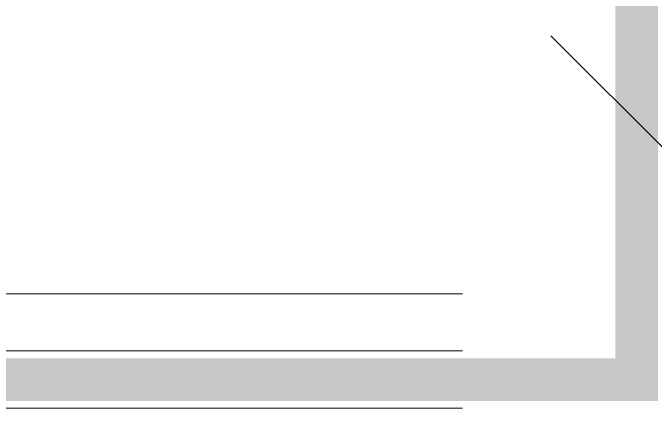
# Model space of a CAD drawing. Extents: x 5031545 to 5313844, y -886381 to -283477.
# Drawn here: x 5168172 to 5168921, y -855214 to -854753 of the extents above; entities that cross this region are included whole.
import ezdxf

# ---------------------------------------------------------------- set-up
doc = ezdxf.new("R2010")
doc.units = 0
doc.header["$LTSCALE"] = 1000
doc.header["$MEASUREMENT"] = 0
doc.linetypes.add('CENTER2', pattern=[1.125, 0.75, -0.125, 0.125, -0.125])
doc.layers.get('0').update_dxf_attribs({"linetype": 'CONTINUOUS'})
doc.layers.add('SHTLN', color=4, linetype='CONTINUOUS')
doc.layers.add('WIRE-接地', color=2, linetype='CONTINUOUS')
doc.layers.add('平面-栏杆', color=56, linetype='CONTINUOUS', lineweight=15)
doc.layers.add('平面-看线', color=252, linetype='CONTINUOUS', lineweight=15)

# ---------------------------------------------------------------- blocks, each defined once
blk = doc.blocks.new('$TelecSys$00000008')
blk.add_line((0.4, 0.4), (-0.4, -0.4))

msp = doc.modelspace()

# ---------------------------------------------------------------- linework, layer by layer
at = {"layer": 'WIRE-接地', "color": 2, "linetype": 'CENTER2', "const_width": 50}
msp.add_lwpolyline([(5176602.69, -854589.08), (5175103.09, -854589.08), (5175103.09, -855180.35), (5170399.34, -855180.35), (5170399.34, -854579.17), (5168899.22, -854579.17), (5168899.22, -855180.98), (5163951.51, -855180.98), (5163951.51, -853384.19), (5163198.87, -853384.19), (5163198.87, -853982.46), (5160549.52, -853982.46), (5160549.52, -846298.93), (5160554.61, -846298.79)], dxfattribs=at)
at = {"layer": '平面-栏杆', "color": 252}
for points in [[(5168696.1, -855147.47), (5164196.1, -855147.47)], [(5168696.1, -855214.14), (5164196.1, -855214.14)]]:
    msp.add_lwpolyline(points, dxfattribs=at)
at = {"layer": '平面-看线', "color": 252}
msp.add_lwpolyline([(5168696.1, -855080.8), (5164196.1, -855080.8)], dxfattribs=at)

# ---------------------------------------------------------------- block references
at = {"layer": 'SHTLN', "color": 6, "xscale": 250, "yscale": 250, "zscale": 250, "rotation": 270}
msp.add_blockref('$TelecSys$00000008', (5168899.22, -854880.08), dxfattribs=at)

doc.saveas('drawing.dxf')
